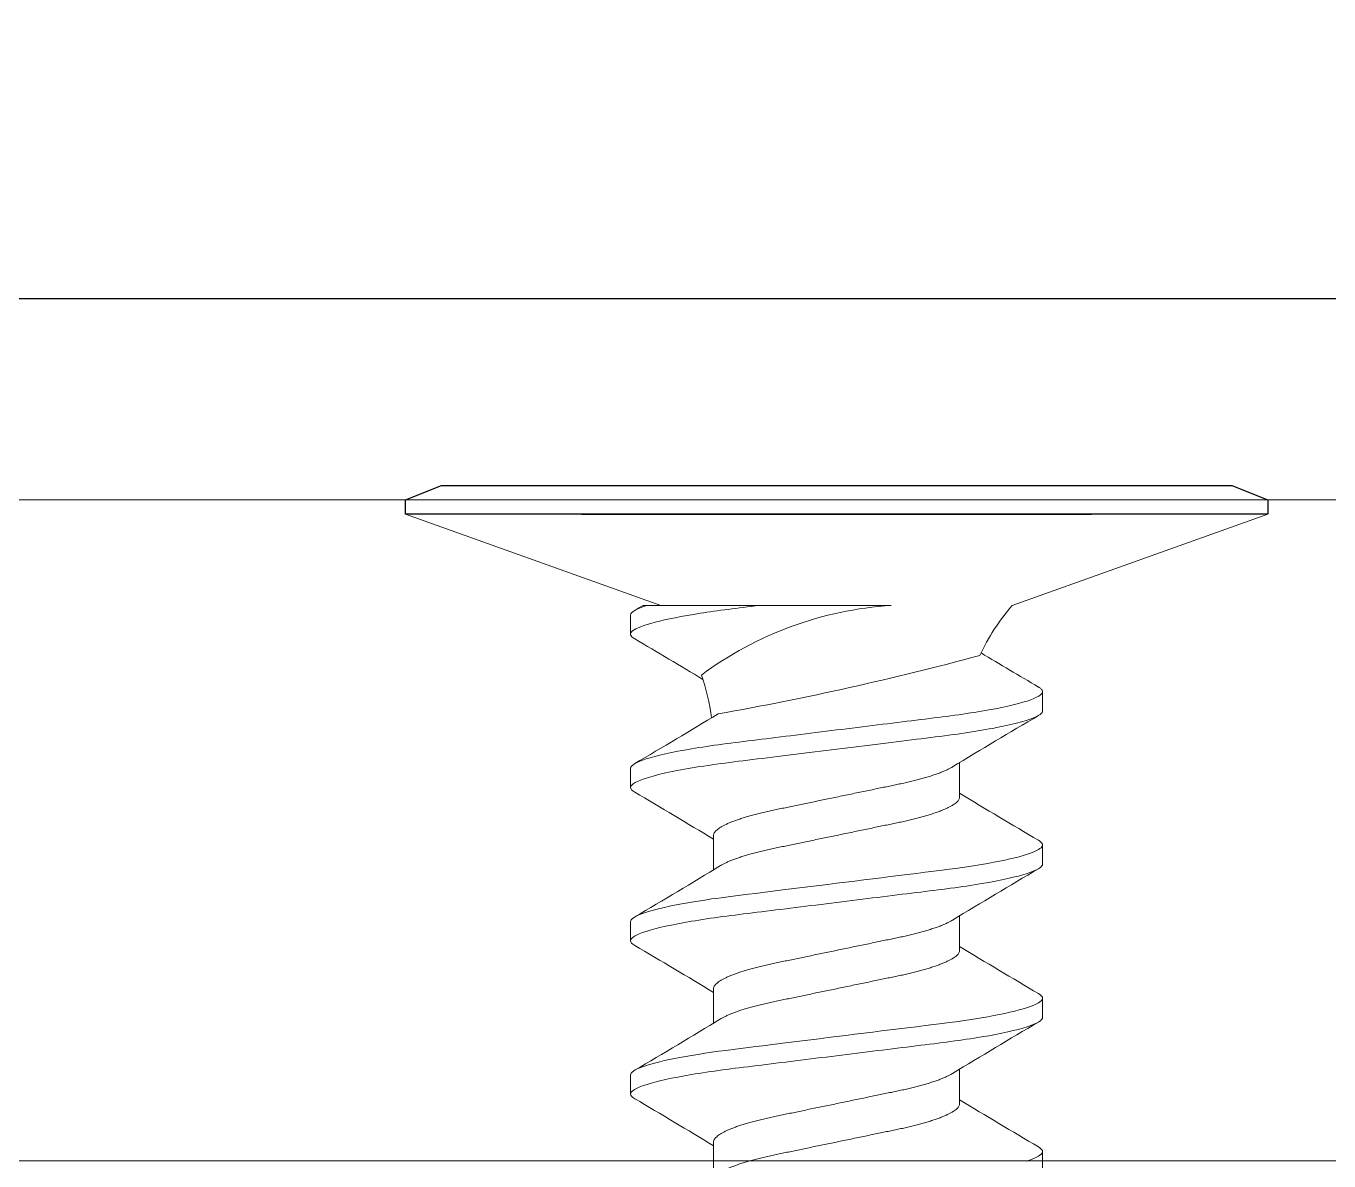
# Model space of a CAD drawing. Header units: inches. Extents: x 129892 to 140765, y 18172 to 24435.
# Drawn here: x 131256.27 to 131265.34, y 22524.99 to 22532.89 of the extents above; entities that cross this region are included whole.
import ezdxf

# ---------------------------------------------------------------- set-up
doc = ezdxf.new("R2010")
doc.units = ezdxf.units.IN
doc.header["$MEASUREMENT"] = 0

# ---------------------------------------------------------------- blocks, each defined once
blk = doc.blocks.new('A$C1EDE62C1')
at = {"color": 7, "linetype": 'Continuous', "lineweight": 15}
for p, q in [((10.25, 4.6), (54.25, 4.6)), ((54.25, 0), (6.25, 0))]:
    blk.add_line(p, q, dxfattribs=at)
blk = doc.blocks.new('A$C47B607A2')
at = {"color": 7, "linetype": 'Continuous', "lineweight": 15}
for p, q in [((0.0001, 11.7997), (1.7775, 11.165)), ((4.2227, 11.165), (6.0001, 11.7997)), ((1.6787, 11.165), (1.6536, 11.165)), ((1.6787, 11.165), (2.4625, 11.165)), ((2.4625, 11.165), (3.3794, 11.165)), ((1.5665, 11.0984), (1.5665, 10.965)), ((4.4337, 10.4317), (4.4337, 10.565)), ((3.8563, 9.8317), (3.8563, 10.0719)), ((1.5665, 10.0317), (1.5665, 9.8984)), ((2.1438, 9.565), (2.1438, 9.3249)), ((4.4337, 9.365), (4.4337, 9.4984)), ((3.8563, 8.765), (3.8563, 9.0052)), ((1.5665, 8.965), (1.5665, 8.8317)), ((2.1438, 8.4984), (2.1438, 8.2582)), ((4.4337, 8.2984), (4.4337, 8.4317)), ((1.5665, 7.8984), (1.5665, 7.765)), ((3.8563, 7.6984), (3.8563, 7.9385)), ((2.1438, 7.4317), (2.1438, 7.1916)), ((4.4337, 7.2316), (4.4337, 7.365))]:
    blk.add_line(p, q, dxfattribs=at)
blk.add_lwpolyline([(0.2501, 11.9997), (5.7501, 11.9997), (6.0001, 11.8997), (6.0001, 11.7997), (0.0001, 11.7997), (0.0001, 11.8997)], close=True)
blk.add_lwpolyline([(1.2258, 11.7997), (4.7744, 11.7997)])
at = {"color": 7, "linetype": 'Continuous', "lineweight": 15, "flags": 128}
for points in [[(4.4046, 9.5309), (4.4134, 9.5254), (4.4224, 9.5184), (4.4287, 9.5115), (4.4325, 9.5048), (4.4337, 9.4984), (4.4326, 9.4922), (4.4292, 9.4859), (4.4235, 9.4794), (4.4154, 9.4727), (4.4049, 9.4659), (4.392, 9.459), (4.3776, 9.4523), (4.361, 9.4455), (4.3423, 9.4386), (4.3214, 9.4317), (4.2984, 9.4247), (4.2703, 9.4169), (4.2397, 9.409), (4.2067, 9.4012), (4.1713, 9.3933), (4.1338, 9.3855), (4.0941, 9.3778), (4.0525, 9.3702), (4.0092, 9.3627), (3.9664, 9.3557), (3.9223, 9.3488), (3.877, 9.3421), (3.8306, 9.3355), (3.7833, 9.3291), (3.7352, 9.3229), (3.6774, 9.3157), (3.6175, 9.3083), (3.5556, 9.3006), (3.4918, 9.2927), (3.4334, 9.2854), (3.3738, 9.2781), (3.3132, 9.2705), (3.2517, 9.2629), (3.1894, 9.2552), (3.1266, 9.2474), (3.0634, 9.2396), (3.0001, 9.2317), (2.9399, 9.2242), (2.8798, 9.2168), (2.8201, 9.2094), (2.7609, 9.202), (2.7022, 9.1948), (2.6444, 9.1876), (2.5906, 9.1809), (2.5378, 9.1744), (2.486, 9.168), (2.4353, 9.1617), (2.3859, 9.1555), (2.3322, 9.1489), (2.2802, 9.1424), (2.2294, 9.136), (2.1794, 9.1293), (2.1304, 9.1224), (2.0826, 9.1153), (2.036, 9.1081), (1.991, 9.1007), (1.9498, 9.0936), (1.9101, 9.0864), (1.8722, 9.079), (1.8362, 9.0717), (1.8021, 9.0642), (1.7701, 9.0568), (1.7419, 9.0497), (1.7157, 9.0427), (1.6915, 9.0357), (1.6694, 9.0287), (1.6495, 9.0218), (1.6297, 9.0142), (1.6127, 9.0067), (1.5984, 8.9993), (1.5868, 8.9921), (1.5778, 8.985), (1.5715, 8.9782), (1.5677, 8.9715), (1.5665, 8.965), (1.5665, 8.965)], [(4.4046, 8.4642), (4.4134, 8.4588), (4.4224, 8.4517), (4.4287, 8.4448), (4.4325, 8.4382), (4.4337, 8.4317), (4.4326, 8.4256), (4.4292, 8.4193), (4.4235, 8.4128), (4.4154, 8.4061), (4.4049, 8.3993), (4.392, 8.3923), (4.3776, 8.3856), (4.361, 8.3788), (4.3423, 8.372), (4.3214, 8.365), (4.2984, 8.358), (4.2703, 8.3502), (4.2397, 8.3423), (4.2067, 8.3345), (4.1713, 8.3267), (4.1338, 8.3189), (4.0941, 8.3112), (4.0525, 8.3035), (4.0092, 8.296), (3.9664, 8.289), (3.9223, 8.2821), (3.877, 8.2754), (3.8306, 8.2688), (3.7833, 8.2624), (3.7352, 8.2562), (3.6774, 8.249), (3.6175, 8.2416), (3.5556, 8.2339), (3.4918, 8.226), (3.4334, 8.2188), (3.3738, 8.2114), (3.3132, 8.2039), (3.2517, 8.1962), (3.1894, 8.1885), (3.1266, 8.1807), (3.0634, 8.1729), (3.0001, 8.165), (2.9399, 8.1576), (2.8798, 8.1501), (2.8201, 8.1427), (2.7609, 8.1354), (2.7022, 8.1281), (2.6444, 8.1209), (2.5906, 8.1143), (2.5378, 8.1077), (2.486, 8.1013), (2.4353, 8.095), (2.3859, 8.0889), (2.3322, 8.0822), (2.2802, 8.0758), (2.2294, 8.0693), (2.1794, 8.0626), (2.1304, 8.0557), (2.0826, 8.0487), (2.036, 8.0414), (1.991, 8.0341), (1.9498, 8.0269), (1.9101, 8.0197), (1.8722, 8.0124), (1.8362, 8.005), (1.8021, 7.9976), (1.7701, 7.9901), (1.7419, 7.983), (1.7157, 7.976), (1.6915, 7.969), (1.6694, 7.962), (1.6495, 7.9551), (1.6297, 7.9475), (1.6127, 7.94), (1.5984, 7.9327), (1.5868, 7.9254), (1.5778, 7.9184), (1.5715, 7.9115), (1.5677, 7.9048), (1.5665, 7.8984), (1.5665, 7.8984)], [(4.4046, 7.3975), (4.4134, 7.392), (4.4224, 7.385), (4.4287, 7.3781), (4.4325, 7.3714), (4.4337, 7.365), (4.4326, 7.3588), (4.4292, 7.3525), (4.4235, 7.346), (4.4154, 7.3393), (4.4049, 7.3325), (4.392, 7.3255), (4.3776, 7.3189), (4.361, 7.3121), (4.3423, 7.3052), (4.3214, 7.2983)]]:
    blk.add_lwpolyline(points, dxfattribs=at)
at = {"color": 7, "linetype": 'Continuous', "lineweight": 15}
for centre, radius, start, end in [((-37.3028, 77.1552), 76.6308, 300.504465, 300.554964), ((3.539, 8.6906), 2.4796, 93.69136, 126.62937), ((5.3499, 10.1852), 1.4935, 139, 154.96017), ((-24.2285, -32.9903), 50.9518, 58.92718, 59.54714), ((-1.4926, 31.1148), 21.0267, 280.04498, 285.13325), ((32.5871, 58.502), 55.5795, 239.05279, 239.53166), ((0.6503, 10.1852), 1.4935, 7.62468, 19.36367), ((-20.8243, 48.2476), 44.2788, 300.41969, 301.29327), ((25.8688, -26.179), 42.4107, 120.40421, 121.34466), ((-21.7523, -29.8817), 46.0975, 58.7762, 59.57012), ((27.7534, 49.28), 46.0993, 238.77622, 239.5701), ((-19.8696, 45.5775), 42.4126, 300.40424, 301.34464), ((26.2937, -27.9564), 43.2387, 120.41321, 121.33566), ((-22.0328, -31.4184), 46.6449, 58.78081, 59.56552), ((28.0285, 48.6744), 46.6362, 238.78074, 239.56549), ((-20.3905, 45.382), 43.4277, 300.41514, 301.33368), ((26.392, -29.1874), 43.4302, 120.41525, 121.33363), ((-22.0328, -32.4851), 46.6449, 58.78081, 59.56552), ((28.029, 47.6084), 46.6371, 238.78073, 239.56547)]:
    blk.add_arc(centre, radius, start, end, dxfattribs=at)
for points, knots in [([(2.4625, 11.165), (2.31, 11.1461), (2.1743, 11.1298), (1.9253, 11.0907), (1.8169, 11.0694), (1.6558, 11.0271), (1.6032, 11.0062), (1.5575, 10.9684), (1.5621, 10.9521), (1.5953, 10.9325)], [0, 0, 0, 0, 0.25, 0.25, 0.5, 0.5, 0.75, 0.75, 1, 1, 1, 1]), ([(4.4337, 10.565), (4.4337, 10.5458), (4.3988, 10.5234), (4.2535, 10.4764), (4.1432, 10.4519), (3.9422, 10.4181), (3.8695, 10.4073), (3.7178, 10.387), (3.6391, 10.3776), (3.3836, 10.3459), (3.1922, 10.3222), (2.808, 10.2746), (2.6165, 10.2508), (2.3611, 10.2191), (2.2824, 10.2097), (2.1307, 10.1895), (2.058, 10.1787), (1.857, 10.1448), (1.7467, 10.1204), (1.6014, 10.0734), (1.5665, 10.051), (1.5665, 10.0317)], [0, 0, 0, 0, 0.125, 0.125, 0.25, 0.25, 0.3125, 0.3125, 0.375, 0.375, 0.5, 0.5, 0.625, 0.625, 0.6875, 0.6875, 0.75, 0.75, 0.875, 0.875, 1, 1, 1, 1]), ([(4.4046, 10.5976), (4.4077, 10.5957), (4.4147, 10.5915), (4.4228, 10.585), (4.4291, 10.5782), (4.433, 10.5715), (4.4335, 10.5672), (4.4337, 10.565)], [0, 0, 0, 0, 0.162479, 0.37481, 0.585282, 0.79373, 1, 1, 1, 1]), ([(4.4337, 10.4317), (4.4337, 10.4112), (4.3939, 10.3871), (4.2289, 10.3368), (4.1042, 10.3108), (3.8067, 10.2638), (3.6407, 10.2445), (3.2621, 10.1975), (3.0526, 10.1716), (2.6467, 10.1212), (2.4518, 10.0971), (2.1205, 10.056), (1.9656, 10.0319), (1.724, 9.9816), (1.6387, 9.9556), (1.5562, 9.9086), (1.5556, 9.8893), (1.5953, 9.8659)], [0, 0, 0, 0, 0.125, 0.125, 0.25, 0.25, 0.375, 0.375, 0.5, 0.5, 0.625, 0.625, 0.75, 0.75, 0.875, 0.875, 1, 1, 1, 1]), ([(3.8072, 10.042), (3.8031, 10.0395), (3.7937, 10.0338), (3.7756, 10.0245), (3.7533, 10.0143), (3.7279, 10.0038), (3.7001, 9.9933), (3.6699, 9.983), (3.6375, 9.9727), (3.6037, 9.9628), (3.5688, 9.9533), (3.533, 9.9442), (3.496, 9.9354), (3.4581, 9.9268), (3.419, 9.9187), (3.3787, 9.9103), (3.337, 9.9017), (3.2931, 9.8925), (3.2471, 9.883), (3.1992, 9.8731), (3.1503, 9.8629), (3.1007, 9.8526), (3.0505, 9.8422), (3.0009, 9.8319), (2.952, 9.8217), (2.904, 9.8118), (2.8566, 9.8019), (2.8098, 9.7922), (2.7639, 9.7827), (2.719, 9.7734), (2.6754, 9.7643), (2.6326, 9.7554), (2.5906, 9.7467), (2.5494, 9.7382), (2.5095, 9.7293), (2.4706, 9.7201), (2.433, 9.7105), (2.3975, 9.7009), (2.3642, 9.6911), (2.3332, 9.6814), (2.3041, 9.6715), (2.2772, 9.6616), (2.2525, 9.6516), (2.2302, 9.6416), (2.2103, 9.6316), (2.1927, 9.6217), (2.1776, 9.6117), (2.1651, 9.6018), (2.1555, 9.5921), (2.1488, 9.5827), (2.1446, 9.5737), (2.1441, 9.5679), (2.1438, 9.565)], [0, 0, 0, 0, 0.015027, 0.035073, 0.056128, 0.077201, 0.098252, 0.119243, 0.140134, 0.160888, 0.180539, 0.200002, 0.21925, 0.238259, 0.257019, 0.275892, 0.295017, 0.314372, 0.334863, 0.355543, 0.376377, 0.397327, 0.418355, 0.439423, 0.459535, 0.479612, 0.49962, 0.519527, 0.5393, 0.558909, 0.578323, 0.597517, 0.61736, 0.636998, 0.656867, 0.677003, 0.697377, 0.717959, 0.737767, 0.757701, 0.777729, 0.797817, 0.817931, 0.838038, 0.858101, 0.878089, 0.89891, 0.919574, 0.940047, 0.960295, 0.980289, 1, 1, 1, 1]), ([(3.8563, 9.8317), (3.8561, 9.829), (3.8557, 9.8235), (3.8519, 9.8149), (3.8457, 9.806), (3.837, 9.7968), (3.8256, 9.7874), (3.8116, 9.7777), (3.7951, 9.7679), (3.7756, 9.7579), (3.7533, 9.7476), (3.7279, 9.7371), (3.7001, 9.7267), (3.6699, 9.7163), (3.6375, 9.7061), (3.6037, 9.6962), (3.5688, 9.6867), (3.533, 9.6775), (3.496, 9.6687), (3.4581, 9.6602), (3.419, 9.652), (3.3787, 9.6437), (3.337, 9.635), (3.2931, 9.6259), (3.2471, 9.6163), (3.1992, 9.6064), (3.1503, 9.5962), (3.1007, 9.5859), (3.0505, 9.5755), (3.0009, 9.5652), (2.952, 9.5551), (2.904, 9.5451), (2.8566, 9.5353), (2.8098, 9.5255), (2.7639, 9.516), (2.719, 9.5067), (2.6754, 9.4976), (2.6326, 9.4887), (2.5906, 9.48), (2.5494, 9.4715), (2.5095, 9.4626), (2.4706, 9.4534), (2.433, 9.4439), (2.3975, 9.4342), (2.3642, 9.4245), (2.3332, 9.4147), (2.3041, 9.4049), (2.2772, 9.3949), (2.2525, 9.3849), (2.2301, 9.3749), (2.2105, 9.365), (2.1981, 9.3583), (2.193, 9.3549), (2.1928, 9.3548)], [0, 0, 0, 0, 0.018809, 0.037876, 0.057178, 0.076688, 0.096379, 0.116219, 0.136178, 0.156223, 0.177278, 0.198351, 0.219402, 0.240393, 0.261284, 0.282037, 0.301688, 0.321151, 0.340399, 0.359407, 0.378167, 0.39704, 0.416165, 0.435519, 0.45601, 0.47669, 0.497523, 0.518473, 0.539501, 0.560569, 0.58068, 0.600757, 0.620765, 0.640672, 0.660445, 0.680053, 0.699467, 0.718661, 0.738503, 0.758141, 0.77801, 0.798146, 0.81852, 0.839101, 0.858909, 0.878842, 0.89887, 0.918958, 0.939072, 0.959178, 0.979242, 0.999229, 1, 1, 1, 1]), ([(4.4337, 9.365), (4.4337, 9.3458), (4.3988, 9.3234), (4.2535, 9.2764), (4.1432, 9.2519), (3.9422, 9.2181), (3.8695, 9.2073), (3.7178, 9.187), (3.6391, 9.1776), (3.3836, 9.1459), (3.1922, 9.1222), (2.808, 9.0746), (2.6165, 9.0508), (2.3611, 9.0191), (2.2824, 9.0097), (2.1307, 8.9895), (2.058, 8.9787), (1.857, 8.9448), (1.7467, 8.9204), (1.6014, 8.8734), (1.5665, 8.851), (1.5665, 8.8317)], [0, 0, 0, 0, 0.125, 0.125, 0.25, 0.25, 0.3125, 0.3125, 0.375, 0.375, 0.5, 0.5, 0.625, 0.625, 0.6875, 0.6875, 0.75, 0.75, 0.875, 0.875, 1, 1, 1, 1]), ([(3.8072, 8.9753), (3.8031, 8.9729), (3.7937, 8.9671), (3.7756, 8.9579), (3.7533, 8.9476), (3.7279, 8.9371), (3.7001, 8.9267), (3.6699, 8.9163), (3.6375, 8.9061), (3.6037, 8.8962), (3.5688, 8.8867), (3.533, 8.8775), (3.496, 8.8687), (3.4581, 8.8602), (3.419, 8.852), (3.3787, 8.8437), (3.337, 8.835), (3.2931, 8.8259), (3.2471, 8.8163), (3.1992, 8.8064), (3.1503, 8.7962), (3.1007, 8.7859), (3.0505, 8.7755), (3.0009, 8.7652), (2.952, 8.7551), (2.904, 8.7451), (2.8566, 8.7353), (2.8098, 8.7255), (2.7639, 8.716), (2.719, 8.7067), (2.6754, 8.6976), (2.6326, 8.6887), (2.5906, 8.68), (2.5494, 8.6715), (2.5095, 8.6626), (2.4706, 8.6534), (2.433, 8.6439), (2.3975, 8.6342), (2.3642, 8.6245), (2.3332, 8.6147), (2.3041, 8.6049), (2.2772, 8.5949), (2.2525, 8.5849), (2.2302, 8.5749), (2.2103, 8.565), (2.1927, 8.555), (2.1776, 8.545), (2.1651, 8.5351), (2.1555, 8.5254), (2.1488, 8.5161), (2.1446, 8.507), (2.1441, 8.5013), (2.1438, 8.4984)], [0, 0, 0, 0, 0.015022, 0.035067, 0.056123, 0.077196, 0.098247, 0.119238, 0.140129, 0.160884, 0.180534, 0.199997, 0.219246, 0.238254, 0.257015, 0.275888, 0.295014, 0.314368, 0.334859, 0.35554, 0.376373, 0.397323, 0.418352, 0.43942, 0.459532, 0.479609, 0.499618, 0.519525, 0.539298, 0.558906, 0.578321, 0.597515, 0.617358, 0.636996, 0.656865, 0.677001, 0.697376, 0.717957, 0.737765, 0.757699, 0.777727, 0.797816, 0.81793, 0.838037, 0.858101, 0.878088, 0.898909, 0.919573, 0.940046, 0.960295, 0.980289, 1, 1, 1, 1]), ([(3.8563, 8.765), (3.8561, 8.7623), (3.8557, 8.7568), (3.8519, 8.7482), (3.8457, 8.7393), (3.837, 8.7301), (3.8256, 8.7207), (3.8116, 8.7111), (3.7951, 8.7013), (3.7756, 8.6912), (3.7533, 8.6809), (3.7279, 8.6704), (3.7001, 8.66), (3.6699, 8.6496), (3.6375, 8.6394), (3.6037, 8.6295), (3.5688, 8.62), (3.533, 8.6109), (3.496, 8.6021), (3.4581, 8.5935), (3.419, 8.5853), (3.3787, 8.577), (3.337, 8.5683), (3.2931, 8.5592), (3.2471, 8.5497), (3.1992, 8.5397), (3.1503, 8.5296), (3.1007, 8.5193), (3.0505, 8.5089), (3.0009, 8.4985), (2.952, 8.4884), (2.904, 8.4784), (2.8566, 8.4686), (2.8098, 8.4589), (2.7639, 8.4493), (2.719, 8.44), (2.6754, 8.431), (2.6326, 8.4221), (2.5906, 8.4134), (2.5494, 8.4048), (2.5095, 8.3959), (2.4706, 8.3867), (2.433, 8.3772), (2.3975, 8.3675), (2.3642, 8.3578), (2.3332, 8.3481), (2.3041, 8.3382), (2.2772, 8.3282), (2.2525, 8.3182), (2.2301, 8.3082), (2.2105, 8.2983), (2.1981, 8.2916), (2.193, 8.2882), (2.1928, 8.2881)], [0, 0, 0, 0, 0.018809, 0.037877, 0.057179, 0.076689, 0.096379, 0.11622, 0.136179, 0.156224, 0.177279, 0.198352, 0.219403, 0.240394, 0.261285, 0.282039, 0.301689, 0.321152, 0.340401, 0.359409, 0.378169, 0.397041, 0.416167, 0.435521, 0.456012, 0.476692, 0.497525, 0.518475, 0.539504, 0.560572, 0.580683, 0.60076, 0.620768, 0.640675, 0.660448, 0.680056, 0.699471, 0.718664, 0.738507, 0.758145, 0.778013, 0.798149, 0.818524, 0.839105, 0.858913, 0.878847, 0.898874, 0.918963, 0.939077, 0.959183, 0.979247, 0.999234, 1, 1, 1, 1]), ([(4.4337, 8.2984), (4.4337, 8.2791), (4.3988, 8.2567), (4.2535, 8.2097), (4.1432, 8.1853), (3.9422, 8.1514), (3.8695, 8.1406), (3.7178, 8.1204), (3.6391, 8.111), (3.3836, 8.0793), (3.1922, 8.0555), (2.808, 8.0079), (2.6165, 7.9842), (2.3611, 7.9525), (2.2824, 7.9431), (2.1307, 7.9228), (2.058, 7.912), (1.857, 7.8782), (1.7467, 7.8537), (1.6014, 7.8067), (1.5665, 7.7843), (1.5665, 7.765)], [0, 0, 0, 0, 0.125, 0.125, 0.25, 0.25, 0.3125, 0.3125, 0.375, 0.375, 0.5, 0.5, 0.625, 0.625, 0.6875, 0.6875, 0.75, 0.75, 0.875, 0.875, 1, 1, 1, 1]), ([(3.8072, 7.9086), (3.8031, 7.9062), (3.7937, 7.9005), (3.7756, 7.8912), (3.7533, 7.8809), (3.7279, 7.8704), (3.7001, 7.86), (3.6699, 7.8496), (3.6375, 7.8394), (3.6037, 7.8295), (3.5688, 7.82), (3.533, 7.8109), (3.496, 7.8021), (3.4581, 7.7935), (3.419, 7.7853), (3.3787, 7.777), (3.337, 7.7683), (3.2931, 7.7592), (3.2471, 7.7497), (3.1992, 7.7397), (3.1503, 7.7296), (3.1007, 7.7193), (3.0505, 7.7089), (3.0009, 7.6985), (2.952, 7.6884), (2.904, 7.6784), (2.8566, 7.6686), (2.8098, 7.6589), (2.7639, 7.6493), (2.719, 7.64), (2.6754, 7.631), (2.6326, 7.6221), (2.5906, 7.6134), (2.5494, 7.6048), (2.5095, 7.5959), (2.4706, 7.5867), (2.433, 7.5772), (2.3975, 7.5675), (2.3642, 7.5578), (2.3332, 7.5481), (2.3041, 7.5382), (2.2772, 7.5282), (2.2525, 7.5182), (2.2302, 7.5082), (2.2103, 7.4983), (2.1927, 7.4883), (2.1776, 7.4783), (2.1651, 7.4684), (2.1555, 7.4588), (2.1488, 7.4494), (2.1446, 7.4404), (2.1441, 7.4346), (2.1438, 7.4317)], [0, 0, 0, 0, 0.015022, 0.035068, 0.056123, 0.077196, 0.098248, 0.119238, 0.14013, 0.160884, 0.180534, 0.199998, 0.219246, 0.238255, 0.257015, 0.275888, 0.295014, 0.314368, 0.33486, 0.35554, 0.376373, 0.397323, 0.418352, 0.439421, 0.459532, 0.479609, 0.499618, 0.519525, 0.539298, 0.558906, 0.578321, 0.597515, 0.617358, 0.636996, 0.656865, 0.677001, 0.697376, 0.717957, 0.737765, 0.757699, 0.777727, 0.797816, 0.81793, 0.838037, 0.858101, 0.878088, 0.898909, 0.919574, 0.940046, 0.960295, 0.980289, 1, 1, 1, 1]), ([(3.8563, 7.698), (3.8561, 7.6953), (3.8557, 7.6898), (3.8519, 7.6812), (3.8457, 7.6723), (3.837, 7.6631), (3.8256, 7.6537), (3.8116, 7.6441), (3.7951, 7.6343), (3.7756, 7.6242), (3.7533, 7.6139), (3.7279, 7.6034), (3.7001, 7.593), (3.6699, 7.5826), (3.6375, 7.5724), (3.6037, 7.5625), (3.5688, 7.553), (3.533, 7.5439), (3.496, 7.535), (3.4581, 7.5265), (3.419, 7.5183), (3.3787, 7.51), (3.337, 7.5013), (3.2931, 7.4922), (3.2471, 7.4827), (3.1992, 7.4727), (3.1503, 7.4626), (3.1007, 7.4523), (3.0505, 7.4418), (3.0009, 7.4315), (2.952, 7.4214), (2.904, 7.4114), (2.8566, 7.4016), (2.8098, 7.3919), (2.7639, 7.3823), (2.719, 7.373), (2.6754, 7.364), (2.6326, 7.3551), (2.5906, 7.3464), (2.5494, 7.3378), (2.5095, 7.3289), (2.4706, 7.3197), (2.433, 7.3102), (2.3975, 7.3005), (2.3642, 7.2908), (2.3332, 7.2811), (2.3041, 7.2712), (2.2772, 7.2612), (2.2525, 7.2512), (2.2301, 7.2412), (2.2105, 7.2313), (2.1981, 7.2246), (2.193, 7.2212), (2.1928, 7.2211)], [0, 0, 0, 0, 0.018809, 0.037877, 0.057179, 0.076689, 0.096379, 0.11622, 0.136179, 0.156224, 0.177279, 0.198352, 0.219403, 0.240394, 0.261285, 0.282039, 0.301689, 0.321152, 0.340401, 0.359409, 0.378169, 0.397041, 0.416167, 0.435521, 0.456012, 0.476692, 0.497525, 0.518475, 0.539504, 0.560572, 0.580683, 0.60076, 0.620768, 0.640675, 0.660448, 0.680056, 0.699471, 0.718664, 0.738507, 0.758145, 0.778013, 0.798149, 0.818524, 0.839105, 0.858913, 0.878847, 0.898874, 0.918963, 0.939077, 0.959183, 0.979247, 0.999234, 1, 1, 1, 1])]:
    blk.add_open_spline(points, degree=3, knots=knots, dxfattribs=at)
for points in [[(1.6787, 11.165), (1.6029, 11.141), (1.5665, 11.118), (1.5665, 11.0984)], [(1.5665, 8.8317), (1.5665, 8.8217), (1.5758, 8.8107), (1.5953, 8.7992)], [(1.5665, 7.765), (1.5665, 7.755), (1.5758, 7.7441), (1.5953, 7.7326)]]:
    blk.add_open_spline(points, degree=3, dxfattribs=at)

msp = doc.modelspace()

# ---------------------------------------------------------------- linework, layer by layer
at = {"color": 251}
msp.add_lwpolyline([(131318.6273, 22530.9888), (131232.661, 22530.9888), (131232.661, 22543.9888), (131321.0477, 22543.9888)], dxfattribs=at)

# ---------------------------------------------------------------- block references
for name, p in [('A$C1EDE62C1', (131214.911, 22524.9888)), ('A$C47B607A2', (131258.9109, 22517.6891))]:
    msp.add_blockref(name, p)

doc.saveas('drawing.dxf')
